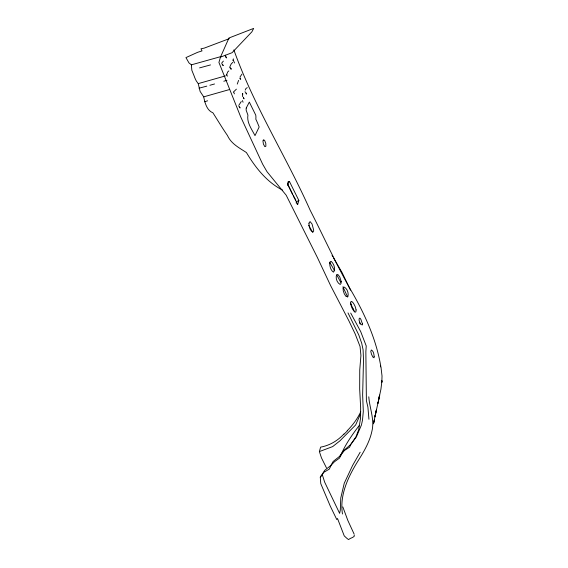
<?xml version="1.0" encoding="UTF-8"?>
<svg xmlns="http://www.w3.org/2000/svg" width="568" height="568" viewBox="0 0 568 568"><rect width="100%" height="100%" fill="white"/><g stroke="black" fill="none" stroke-linecap="round" stroke-linejoin="round"><path stroke-width="0.85" d="M381.064 367.794L382.023 375.995L381.817 382.363L381.952 380.695M368.937 419.241L367.908 407.149L366.388 400.603L365.856 351.791L366.232 345.969L360.708 331.627L350.704 313.053M242.614 94.7L242.671 93.372L242.586 96.596M381.923 381L380.929 389.201L378.416 401.022L379.467 395.882L378.906 398.708L379.012 398.196M226.433 75.203L227.704 71.937L228.84 70.893M220.462 57.134L232.071 52.703L251.901 31.808L253.669 28.4L228.947 37.999L220.462 57.134L218.921 62.459L240.676 116.838L262.629 164.145L267.024 171.728L286.201 195.236L317.427 257.581L330.683 285.747L348.809 320.686L355.099 333.764L360.055 346.523L360.928 355.461L359.75 369.988L359.686 389.094L360.644 407.746L360.552 418.154L358.692 429.699L355.902 436.977L350.74 444.382L349.625 447.137L344.407 450.516L341.482 454.144L339.486 458.113L334.389 461.812L331.222 465.135L329.326 469.104L323.881 472.306L320.288 477.305L320.778 483.659L330.342 506.265L336.788 519.557L337.513 518.506L344.243 535.88L346.395 537.903A77.773 28.208 77.7 0 0 348.525 539.579L350.484 538.315C351.656 538.031 355.696 536.078 354.077 535.29M374.362 419.638L373.495 423.87L375.767 412.9L374.901 416.976L375.263 415.322M378.146 402.222L377.862 403.422L378.771 399.382M373.801 422.336L374.135 420.781M375.164 415.769L376.47 409.741L375.831 412.602L376.208 410.941M376.101 411.402L378.515 400.582M297.689 204.487L288.061 185.111L287.962 181.881L289.396 181.405L298.839 200.44L297.689 204.487L296.894 203.706M326.486 467.94L321.467 457.886L319.386 451.574L320.608 447.137C329.66 445.504 337.683 440.725 343.917 434.03M320.288 477.305L321.559 474.983M340.495 455.941C345.088 444.886 351.968 434.996 359.232 425.517M245.22 90.12L245.958 88.473L247.293 87.65M240.072 76.879L241.961 74.117M296.098 202.925L296.801 201.597L298.839 200.44M360.559 413.88L355.639 424.97L339.863 440.896L332.678 446.59L319.386 451.574M221.776 63.005L223.366 61.11M238.865 105.236L241.258 101.558M360.751 411.736C357.471 418.815 352.692 425.162 347.226 430.721M233.349 58.852L232.916 60.513M360.169 452.22L352.607 465.433L344.251 483.247L340.772 497.987L340.31 510.128L339.621 513.373L324.64 482.097L322.177 474.273L324.676 470.382L330.881 465.462L333.175 461.45L339.352 456.537L343.945 450.396L350.974 444.254L356.477 436.707L361.433 424.999L362.498 420.107L363.307 411.488L362.647 394.959L363.499 359.878L363.101 349.831L361.702 343.235L358.791 334.978L347.978 312.89M233.505 91.988L236.402 89.148M238.588 80.386L237.254 84.092M289.396 181.405L287.543 183.84L292.57 194.291M232.717 62.373L231.091 64.113L229.941 66.648L229.742 67.5L230.991 68.678M229.344 38.631L204.175 48.145L200.973 48.777L202.016 50.9L197.579 52.334L185.949 57.595L188.959 62.885L191.381 64.837L191.842 70.297L194.064 75.778A35.223 29.522 -76.3 0 0 196.322 80.983L198.232 83.617L200.106 91.405L203.699 96.858C204.892 102.638 206.716 110.384 212.901 112.791C217.75 120.345 222.315 128.077 227.434 135.454C231.247 143.931 239.199 147.758 246.427 152.558C255.33 167.475 266.846 182.193 282.715 190.195M191.381 64.837L221.343 56.459M204.523 101.757L207.604 100.813M198.232 83.617L225.368 75.927M214.541 83.972L209.897 85.271M203.699 96.858L229.053 89.673M226.923 80.358L223.806 81.231M199.041 88.196L206.802 86.137M199.588 67.89L210.508 64.922M287.571 185.161L288.061 185.111M225.319 56.516L226.547 57.95L225.255 55.181M221.804 63.68L223.238 65.618L222.521 64.553M230.203 67.919L231.19 69.268L230.651 68.33M238.78 106.024L240.065 107.991L239.582 107.018M295.8 200.128L293.287 195.782M245 91.682L245.319 92.193M243.317 97.682L244.034 98.867L243.324 97.192M312.748 232.34L308.623 225.24M239.852 78.427L240.179 79.002M329.76 262.324L334.666 270.893M333.672 258.206L342.035 272.477L350.499 290.156M332.067 255.344L332.869 256.779M336.945 275.203L340.772 282.41M353.14 308.843L354.503 311.782M234.556 63.005L233.192 60.03M347.666 297.107L342.937 286.783M354.191 534.247L347.836 520.444L342.816 506.897M350.399 302.957L351.059 304.412M242.366 100.557L243.076 102.219M233.867 49.892C253.697 105.882 286.009 156.044 310.114 210.132C323.519 236.309 335.645 263.147 350.094 288.771C364.216 312.84 376.08 338.414 380.745 366.147M359.395 322.29L360.048 323.845M246.114 93.315L246.441 94.096L245.83 92.534M233.753 92.257L234.399 93.876M226.781 74.678L227.335 76.19M240.101 77.724L240.704 79.428M380.61 365.735L380.95 367.432M342.469 514.012C339.302 494.203 348.951 475.203 359.26 458.972C364.613 450.41 369.676 441.414 371.848 431.453C374.866 419.752 369.576 408.371 368.795 396.798M353.09 308.807A154.659 29.841 60.3 0 1 351.01 304.377M347.304 430.899A63.971 40.399 -69.4 0 1 343.974 434.215M329.724 263.587C329.802 266.69 330.81 270.297 333.444 272.186C335.908 269.04 333.906 263.843 331.25 261.401L330.157 261.741L329.724 263.587M356.093 309.908L355.873 311.868L355.05 312.215C352.295 309.638 350.392 305.556 350.79 301.722L351.72 301.374L353.495 303.241L355.121 306.358L356.093 309.908M341.212 281.522L340.992 283.567L340.147 284.454C336.973 282.821 335.12 277.716 336.831 274.45L338.095 274.727L339.749 276.9L341.212 281.522M246.228 108.055L246.121 110.071L247.925 115.119C246.619 122.567 251.794 129.248 254.996 135.617L259.164 126.976L257.858 123.746A33.164 11.211 73.3 0 0 255.799 119.138A9.4 3.174 73.3 0 0 255.756 115.148L249.331 102.084L246.228 108.055M308.956 223.196C309.099 226.263 309.652 230.828 312.94 232.014L313.664 231.084L313.607 229.898L312.038 223.984L310.057 221.563L308.956 223.196M362.412 323.845L362.356 324.953L360.879 324.434L360.084 323.043L359.026 320.111L359.267 318.321L359.956 318.13L360.857 319.308L362.412 323.845M343.136 288.118L343.235 290.681L344.307 293.855L345.962 296.375L347.893 296.638C348.887 293.336 347.289 288.324 343.924 286.982L343.136 288.118M374.142 356.725L374.056 357.755L372.998 357.229L371.536 354.396L370.762 351.365L371.351 349.973C373.645 351.152 373.993 354.375 374.142 356.725M379.601 395.427L379.268 396.84L379.687 395.079L379.601 395.427M263.318 140.033L262.934 140.956L263.41 144.066L264.809 146.643L265.355 146.572L265.888 146.217L265.788 143.342L264.546 140.218L263.318 140.033"/></g></svg>
